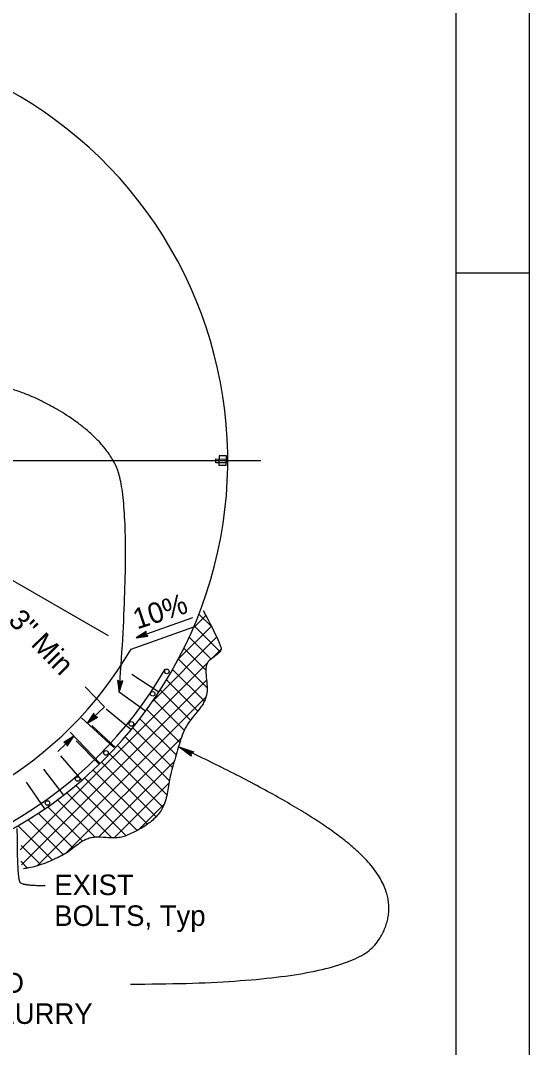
# Model space of a CAD drawing. Extents: x 0 to 2.83, y 0 to 1.83.
# Drawn here: x 2.545 to 2.833, y 0.477 to 1.06 of the extents above; entities that cross this region are included whole.
import ezdxf

# ---------------------------------------------------------------- set-up
doc = ezdxf.new("R2010")
doc.units = 0
for name, color, linetype in [('10 Sheet Format', 7, 'Continuous'), ('201 Center and Station Line', 7, 'Continuous'), ('210 Border', 7, 'Continuous'), ('212 Leaders and Dim Lines', 7, 'Continuous'), ('213 Rebar', 7, 'Continuous'), ('214 Text and Titles', 7, 'Continuous'), ('224 Existing Steel', 7, 'Continuous'), ('245 Existing Concrete', 7, 'Continuous')]:
    doc.layers.add(name, color=color, linetype=linetype)

msp = doc.modelspace()

# ---------------------------------------------------------------- linework, layer by layer
at = {"layer": '10 Sheet Format'}
msp.add_lwpolyline([(0, 0), (2.83333, 0), (2.83333, 1.83333), (0, 1.83333)], close=True, dxfattribs=at)
at = {"layer": '201 Center and Station Line'}
msp.add_line((2.68099, 0.8101), (2.1607, 0.8101), dxfattribs=at)
at = {"layer": '210 Border'}
for p, q in [((2.79167, 1.79167), (2.79167, 0.04167)), ((2.79167, 0.91667), (2.83333, 0.91667))]:
    msp.add_line(p, q, dxfattribs=at)
at = {"layer": '212 Leaders and Dim Lines'}
for p, q in [((2.59455, 0.71062), (2.42226, 0.8101)), ((2.64231, 0.72101), (2.6102, 0.70966)), ((2.61591, 0.71322), (2.61591, 0.71322)), ((2.6102, 0.70966), (2.6102, 0.70966)), ((2.61688, 0.71046), (2.61688, 0.71046)), ((2.59975, 0.68543), (2.59975, 0.68543)), ((2.60266, 0.6852), (2.60266, 0.6852)), ((2.59225, 0.67048), (2.58133, 0.6818)), ((2.60069, 0.67877), (2.60069, 0.67877)), ((2.58255, 0.66112), (2.59225, 0.67048)), ((2.58625, 0.66673), (2.58625, 0.66673)), ((2.58828, 0.66463), (2.58828, 0.66463)), ((2.59761, 0.64732), (2.57925, 0.66414)), ((2.58255, 0.66112), (2.58255, 0.66112)), ((2.56584, 0.64498), (2.57491, 0.65374)), ((2.57279, 0.65594), (2.58984, 0.63828)), ((2.57491, 0.65374), (2.57491, 0.65374)), ((2.56918, 0.65023), (2.56918, 0.65023)), ((2.57121, 0.64813), (2.57121, 0.64813)), ((2.64143, 0.64407), (2.63445, 0.64775)), ((2.64155, 0.64235), (2.63445, 0.64775)), ((2.63445, 0.64775), (2.64292, 0.64494)), ((2.64218, 0.64451), (2.63445, 0.64775)), ((2.63445, 0.64775), (2.64149, 0.64321)), ((2.64152, 0.64278), (2.63445, 0.64775)), ((2.63445, 0.64775), (2.64146, 0.64364)), ((2.6418, 0.64429), (2.63445, 0.64775)), ((2.63445, 0.64775), (2.64255, 0.64472)), ((2.64143, 0.64407), (2.64218, 0.64451)), ((2.64149, 0.64321), (2.64143, 0.64407)), ((2.64149, 0.64321), (2.64155, 0.64235)), ((2.64218, 0.64451), (2.64292, 0.64494))]:
    msp.add_line(p, q, dxfattribs=at)
for points in [[(2.61591, 0.71322), (2.6102, 0.70966), (2.61688, 0.71046), (2.61653, 0.71075), (2.61164, 0.71016), (2.61582, 0.71277), (2.61573, 0.71233), (2.61305, 0.71066), (2.61618, 0.71104), (2.61583, 0.71133), (2.61448, 0.71117), (2.61564, 0.71189), (2.61557, 0.71154), (2.61688, 0.71046), (2.61557, 0.71154)], [(2.59975, 0.68543), (2.60069, 0.67877), (2.60266, 0.6852), (2.60226, 0.68499), (2.60082, 0.68029), (2.60012, 0.68517), (2.60049, 0.6849), (2.60093, 0.68178), (2.60185, 0.68479), (2.60145, 0.68459), (2.60105, 0.68329), (2.60086, 0.68464), (2.60114, 0.68444), (2.60266, 0.6852), (2.60114, 0.68444)], [(2.58625, 0.66673), (2.58255, 0.66112), (2.58828, 0.66463), (2.58785, 0.66475), (2.58365, 0.66217), (2.58636, 0.66629), (2.58646, 0.66585), (2.58472, 0.66322), (2.58741, 0.66486), (2.58697, 0.66498), (2.58581, 0.66427), (2.58656, 0.66541), (2.58664, 0.66507), (2.58828, 0.66463), (2.58664, 0.66507)], [(2.57121, 0.64813), (2.57491, 0.65374), (2.56918, 0.65023), (2.56962, 0.65011), (2.57382, 0.65269), (2.57111, 0.64857), (2.57101, 0.64901), (2.57274, 0.65164), (2.57006, 0.65), (2.57049, 0.64988), (2.57166, 0.65059), (2.5709, 0.64945), (2.57082, 0.64979), (2.56918, 0.65023), (2.57082, 0.64979)]]:
    msp.add_lwpolyline(points, close=True, dxfattribs=at)
for points in [[(2.60069, 0.67877), (2.60875, 0.78758), (2.58844, 0.82781), (2.52589, 0.85952), (2.47228, 0.85952)], [(2.60712, 0.51305), (2.73008, 0.51305), (2.76352, 0.56014), (2.71508, 0.61), (2.63445, 0.64775)], [(2.55876, 0.56884), (2.54653, 0.56884), (2.54288, 0.57204), (2.54288, 0.60139)]]:
    msp.add_open_spline(points, degree=2, dxfattribs=at)
at = {"layer": '213 Rebar'}
for centre in [(2.6277, 0.6905), (2.61965, 0.67777), (2.60759, 0.66074), (2.59319, 0.64428), (2.5771, 0.62946), (2.55999, 0.61584)]:
    msp.add_circle(centre, 0.00131, dxfattribs=at)
at = {"layer": '224 Existing Steel'}
for p, q in [((2.60737, 0.70322), (2.64297, 0.71584)), ((2.62313, 0.6788), (2.60774, 0.68883)), ((2.61549, 0.66789), (2.60069, 0.67877)), ((2.60737, 0.65734), (2.59318, 0.66902)), ((2.59862, 0.64738), (2.58507, 0.6598)), ((2.58911, 0.63797), (2.57634, 0.65119)), ((2.57948, 0.62874), (2.56747, 0.64265)), ((2.56907, 0.62041), (2.55784, 0.63495)), ((2.55843, 0.61252), (2.54809, 0.6277))]:
    msp.add_line(p, q, dxfattribs=at)
for points in [[(2.66189, 0.81102), (2.66186, 0.80886), (2.6555, 0.80894), (2.65552, 0.8111)], [(2.66143, 0.81278), (2.65729, 0.81282), (2.65724, 0.80753), (2.66138, 0.80749)]]:
    msp.add_lwpolyline(points, close=True, dxfattribs=at)
for centre, radius, start, end in [((2.42226, 0.8101), 0.24, 329.99999, 156.34358), ((2.42226, 0.8101), 0.21375, 209.99998, 329.99986), ((2.42226, 0.8101), 0.24, 209.99999, 330.00001), ((2.42226, 0.80976), 0.23606, 209.99999, 330.00001)]:
    msp.add_arc(centre, radius, start, end, dxfattribs=at)
at = {"layer": '245 Existing Concrete'}
for p, q in [((2.65256, 0.71633), (2.64589, 0.72299)), ((2.64272, 0.71524), (2.64972, 0.72224)), ((2.63415, 0.69739), (2.65273, 0.71597)), ((2.65781, 0.7018), (2.64321, 0.7164)), ((2.61972, 0.67369), (2.65575, 0.70971)), ((2.65278, 0.69755), (2.64037, 0.70996)), ((2.64984, 0.69121), (2.63737, 0.70368)), ((2.65321, 0.6979), (2.65841, 0.70309)), ((2.54456, 0.58924), (2.65067, 0.69535)), ((2.65049, 0.68128), (2.63423, 0.69754)), ((2.64895, 0.67355), (2.63094, 0.69155)), ((2.54528, 0.58068), (2.65017, 0.68558)), ((2.64521, 0.668), (2.62751, 0.6857)), ((2.55395, 0.58007), (2.64999, 0.67611)), ((2.64108, 0.66285), (2.62394, 0.68)), ((2.63754, 0.65712), (2.62023, 0.67442)), ((2.63514, 0.65023), (2.61639, 0.66898)), ((2.63295, 0.64314), (2.61242, 0.66367)), ((2.57045, 0.5873), (2.636, 0.65285)), ((2.62911, 0.62842), (2.60409, 0.65345)), ((2.63088, 0.63593), (2.60832, 0.6585)), ((2.62777, 0.62049), (2.59973, 0.64853)), ((2.62549, 0.61349), (2.59524, 0.64373)), ((2.58885, 0.59642), (2.63187, 0.63944)), ((2.62165, 0.60805), (2.59063, 0.63907)), ((2.61088, 0.60025), (2.58102, 0.63011)), ((2.61665, 0.60376), (2.58589, 0.63453)), ((2.6046, 0.59726), (2.57603, 0.62583)), ((2.59777, 0.59606), (2.62891, 0.62719)), ((2.5965, 0.59607), (2.57091, 0.62167)), ((2.57992, 0.5941), (2.56027, 0.61375)), ((2.58694, 0.59636), (2.56565, 0.61764)), ((2.61167, 0.60068), (2.62628, 0.61529)), ((2.56902, 0.58644), (2.5491, 0.60636)), ((2.57451, 0.59022), (2.55475, 0.60998)), ((2.56275, 0.58343), (2.54331, 0.60286)), ((2.55613, 0.58077), (2.5451, 0.5918)), ((2.54873, 0.57889), (2.54485, 0.58277))]:
    msp.add_line(p, q, dxfattribs=at)
msp.add_spline([(2.64835, 0.72509), (2.65819, 0.70462), (2.65842, 0.7039), (2.65843, 0.70322), (2.65788, 0.70191), (2.65529, 0.69946), (2.65216, 0.69703), (2.65094, 0.69575), (2.65024, 0.69438), (2.64985, 0.68971), (2.65027, 0.68458), (2.65048, 0.67943), (2.64948, 0.67467), (2.64888, 0.67342), (2.6482, 0.6722), (2.64663, 0.66985), (2.64305, 0.66533), (2.63956, 0.66073), (2.63698, 0.65572), (2.63339, 0.64459), (2.63174, 0.63898), (2.63016, 0.63335), (2.6292, 0.62893), (2.62848, 0.62445), (2.62765, 0.61997), (2.62709, 0.61774), (2.62676, 0.61663), (2.62637, 0.61553), (2.62485, 0.6123), (2.62283, 0.6094), (2.61765, 0.60449), (2.61143, 0.60055), (2.60812, 0.59886), (2.60478, 0.59734), (2.60197, 0.59646), (2.59905, 0.5961), (2.59306, 0.59624), (2.58714, 0.59637), (2.58433, 0.59598), (2.58168, 0.59506), (2.57819, 0.59298), (2.57488, 0.59051), (2.57155, 0.58803), (2.56799, 0.5859), (2.56572, 0.58481), (2.56344, 0.58374), (2.55883, 0.58176), (2.55413, 0.58013), (2.5493, 0.57899), (2.54636, 0.57853)], degree=3, dxfattribs=at)

# ---------------------------------------------------------------- texts
at = {"layer": '212 Leaders and Dim Lines'}
for s, rotation, p in [('10%', 18.23191, (2.61083, 0.71427)), ('3" Min', 313.99985, (2.5372, 0.71888))]:
    msp.add_text(s, height=0.011667, rotation=rotation, dxfattribs=at).set_placement(p)
at = {"layer": '214 Text and Titles'}
for s, height, p in [('EXIST', 0.011667, (2.56383, 0.56356)), ('BOLTS, Typ', 0.011667, (2.56383, 0.54606)), ('VOIDS TO BE FILLED', 0.0116667, (2.38973, 0.50798)), ('WITH GROUT OR SLURRY', 0.0116667, (2.38973, 0.49048))]:
    msp.add_text(s, height=height, dxfattribs=at).set_placement(p)

doc.saveas('drawing.dxf')
